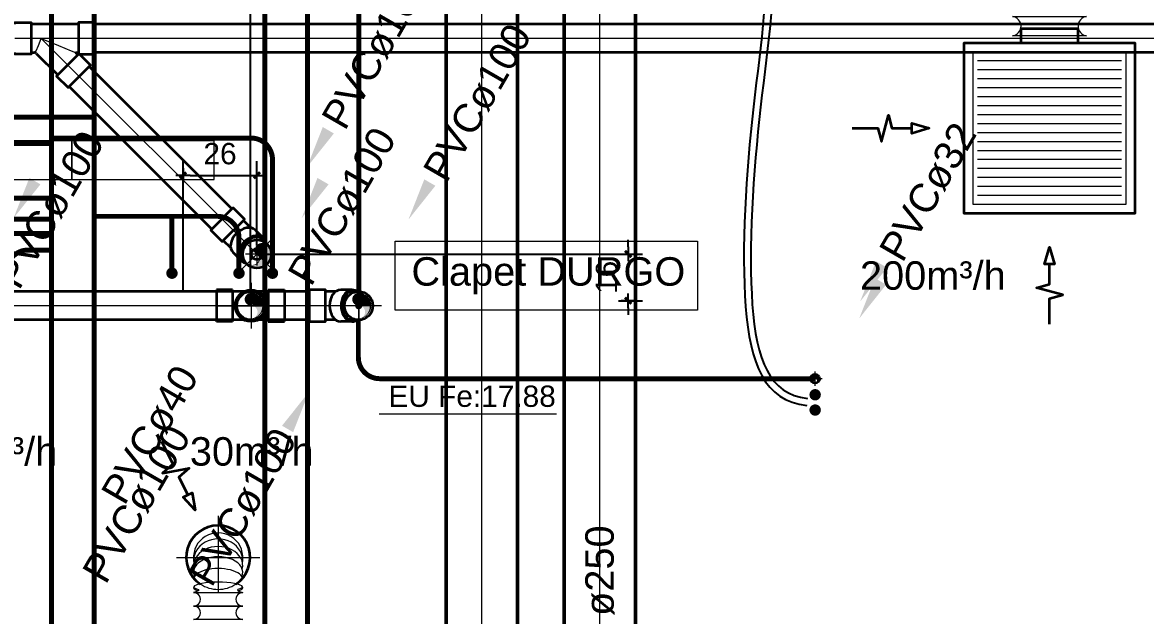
# Model space of a CAD drawing. Header units: metres. Extents: x -101133.8 to -101066.7, y -24899.3 to -24824.7.
# Drawn here: x -101107.398 to -101103.45, y -24843.808 to -24841.723 of the extents above; entities that cross this region are included whole.
import ezdxf

# ---------------------------------------------------------------- set-up
doc = ezdxf.new("R2010")
doc.units = ezdxf.units.M
doc.header["$LTSCALE"] = 0.2
doc.header["$PDSIZE"] = -5
doc.linetypes.add('AXES', pattern=[50.8, 31.75, -6.35, 6.35, -6.35])
doc.linetypes.add('CACHE', pattern=[9.525, 6.35, -3.175])
for name, color, linetype in [('CMT-CONDENSATS', 6, 'AXES'), ('CMT-COTATION DIVERS', 1, 'Continuous'), ('CMT-CVC-CONDENSATS', 6, 'Continuous'), ('CMT-CVC-CTA1-REPRISE', 11, 'Continuous'), ('CMT-CVC-CTA1-SOUFFLAGE', 4, 'Continuous'), ('CMT-PLB-EC-U', 1, 'Continuous'), ('CMT-PLB-EF-U', 140, 'Continuous'), ('CMT-PLB-EU', 3, 'Continuous'), ('CMT-PLB-EV', 34, 'Continuous'), ('CMT-PLB-EV-SOUS DALLAGE', 1, 'Continuous'), ('CMT-PLB-VP', 5, 'Continuous'), ('CMT-VRV1', 5, 'Continuous')]:
    doc.layers.add(name, color=color, linetype=linetype)
doc.styles.add('Arial', font='arial.ttf')
doc.styles.get("Standard").update_dxf_attribs({"font": 'arial.ttf'})
doc.dimstyles.get("Standard").update_dxf_attribs({"dimtxt": 0.18, "dimasz": 0.18, "dimexe": 0.18, "dimexo": 0.0625, "dimgap": 0.09, "dimtad": 0, "dimtih": 1, "dimtoh": 1, "dimdec": 4, "dimzin": 0, "dimdsep": 46, "dimtxsty": 'Standard', "dimcen": 0.09, "dimadec": 0, "dimazin": 0, "dimtfac": 1, "dimtdec": 4, "dimtofl": 0, "dimtmove": 0, "dimatfit": 3, "dimfxl": 1, "dimtolj": 1, "dimtzin": 0, "dimarcsym": 0})

# ---------------------------------------------------------------- blocks, each defined once
blk = doc.blocks.new('COT-45')
at = {"color": 0}
for p, q in [((-1, 0), (1, 0)), ((0, -1), (0, 1))]:
    blk.add_line(p, q, dxfattribs=at)
at = {"color": 0, "const_width": 0.4}
blk.add_lwpolyline([(-0.44, -0.44), (0.44, 0.44)], dxfattribs=at)
blk = doc.blocks.new('*D97')
at = {"layer": 'CMT-COTATION DIVERS', "color": 0, "lineweight": -2}
for p, q in [((-101107.6094, -24842.689), (-101107.6094, -24840.9595)), ((-101106.5967, -24842.689), (-101106.5967, -24840.9595)), ((-101107.5844, -24841.0095), (-101106.6217, -24841.0095))]:
    blk.add_line(p, q, dxfattribs=at)
at = {"layer": 'Defpoints', "color": 0, "lineweight": 15}
for p in [(-101106.5967, -24841.0095), (-101107.6094, -24842.719), (-101106.5967, -24842.719)]:
    blk.add_point(p, dxfattribs=at)
at = {"layer": 'CMT-COTATION DIVERS', "color": 0, "lineweight": -2, "xscale": 0.025, "yscale": 0.025, "zscale": 0.025, "rotation": 180}
blk.add_blockref('COT-45', (-101107.6094, -24841.0095), dxfattribs=at)
at = {"layer": 'CMT-COTATION DIVERS', "color": 0, "lineweight": -2, "xscale": 0.025, "yscale": 0.025, "zscale": 0.025}
blk.add_blockref('COT-45', (-101106.5967, -24841.0095), dxfattribs=at)
at = {"layer": 'CMT-COTATION DIVERS', "color": 0, "lineweight": 15, "insert": (-101107.1031, -24840.9338), "char_height": 0.075, "attachment_point": 5}
blk.add_mtext('\\A1;101', dxfattribs=at)
blk = doc.blocks.new('*D98')
at = {"layer": 'CMT-COTATION DIVERS', "color": 0, "lineweight": -2}
for p, q in [((-101106.5967, -24842.689), (-101106.5967, -24840.9595)), ((-101106.216, -24842.689), (-101106.216, -24840.9595)), ((-101106.5717, -24841.0095), (-101106.241, -24841.0095))]:
    blk.add_line(p, q, dxfattribs=at)
at = {"layer": 'Defpoints', "color": 0, "lineweight": 15}
for p in [(-101106.216, -24841.0095), (-101106.5967, -24842.719), (-101106.216, -24842.719)]:
    blk.add_point(p, dxfattribs=at)
at = {"layer": 'CMT-COTATION DIVERS', "color": 0, "lineweight": -2, "xscale": 0.025, "yscale": 0.025, "zscale": 0.025, "rotation": 180}
blk.add_blockref('COT-45', (-101106.5967, -24841.0095), dxfattribs=at)
at = {"layer": 'CMT-COTATION DIVERS', "color": 0, "lineweight": -2, "xscale": 0.025, "yscale": 0.025, "zscale": 0.025}
blk.add_blockref('COT-45', (-101106.216, -24841.0095), dxfattribs=at)
at = {"layer": 'CMT-COTATION DIVERS', "color": 0, "lineweight": 15, "insert": (-101106.4063, -24840.9337), "char_height": 0.075, "attachment_point": 5}
blk.add_mtext('\\A1;38', dxfattribs=at)
blk = doc.blocks.new('*D99')
at = {"layer": 'CMT-COTATION DIVERS', "color": 0, "lineweight": -2}
for p, q in [((-101106.216, -24842.689), (-101106.216, -24840.9595)), ((-101102.4716, -24841.7502), (-101102.4716, -24840.9595)), ((-101106.191, -24841.0095), (-101102.4966, -24841.0095))]:
    blk.add_line(p, q, dxfattribs=at)
at = {"layer": 'Defpoints', "color": 0, "lineweight": 15}
for p in [(-101102.4716, -24841.0095), (-101102.4716, -24841.7802), (-101106.216, -24842.719)]:
    blk.add_point(p, dxfattribs=at)
at = {"layer": 'CMT-COTATION DIVERS', "color": 0, "lineweight": -2, "xscale": 0.025, "yscale": 0.025, "zscale": 0.025, "rotation": 180}
blk.add_blockref('COT-45', (-101106.216, -24841.0095), dxfattribs=at)
at = {"layer": 'CMT-COTATION DIVERS', "color": 0, "lineweight": -2, "xscale": 0.025, "yscale": 0.025, "zscale": 0.025}
blk.add_blockref('COT-45', (-101102.4716, -24841.0095), dxfattribs=at)
at = {"layer": 'CMT-COTATION DIVERS', "color": 0, "lineweight": 15, "insert": (-101104.3438, -24840.9337), "char_height": 0.075, "attachment_point": 5}
blk.add_mtext('\\A1;374', dxfattribs=at)
blk = doc.blocks.new('*D104')
at = {"layer": 'CMT-COTATION DIVERS', "color": 0, "lineweight": -2}
for p, q in [((-101105.2689, -24842.5123), (-101105.2689, -24842.4873)), ((-101106.5437, -24842.5373), (-101105.2189, -24842.5373)), ((-101105.3033, -24842.7014), (-101105.2189, -24842.7014)), ((-101105.2689, -24842.7264), (-101105.2689, -24842.7514))]:
    blk.add_line(p, q, dxfattribs=at)
at = {"layer": 'Defpoints', "color": 0, "lineweight": 15}
for p in [(-101106.5737, -24842.5373), (-101105.3333, -24842.7014), (-101105.2689, -24842.7014)]:
    blk.add_point(p, dxfattribs=at)
at = {"layer": 'CMT-COTATION DIVERS', "color": 0, "lineweight": -2, "xscale": 0.025, "yscale": 0.025, "zscale": 0.025}
for p, rotation in [((-101105.2689, -24842.5373), 270), ((-101105.2689, -24842.7014), 90)]:
    blk.add_blockref('COT-45', p, dxfattribs=dict(at, rotation=rotation))
at = {"layer": 'CMT-COTATION DIVERS', "color": 0, "lineweight": 15, "insert": (-101105.3446, -24842.6193), "char_height": 0.075, "attachment_point": 5, "rotation": 90}
blk.add_mtext('\\A1;16', dxfattribs=at)
blk = doc.blocks.new('*D105')
at = {"layer": 'CMT-COTATION DIVERS', "color": 0, "lineweight": -2}
for p, q in [((-101106.8333, -24842.6714), (-101106.8333, -24842.2106)), ((-101106.5737, -24842.5073), (-101106.5737, -24842.2106)), ((-101106.8083, -24842.2606), (-101106.5987, -24842.2606))]:
    blk.add_line(p, q, dxfattribs=at)
at = {"layer": 'Defpoints', "color": 0, "lineweight": 15}
for p in [(-101106.5737, -24842.2606), (-101106.5737, -24842.5373), (-101106.8333, -24842.7014)]:
    blk.add_point(p, dxfattribs=at)
at = {"layer": 'CMT-COTATION DIVERS', "color": 0, "lineweight": -2, "xscale": 0.025, "yscale": 0.025, "zscale": 0.025, "rotation": 180}
blk.add_blockref('COT-45', (-101106.8333, -24842.2606), dxfattribs=at)
at = {"layer": 'CMT-COTATION DIVERS', "color": 0, "lineweight": -2, "xscale": 0.025, "yscale": 0.025, "zscale": 0.025}
blk.add_blockref('COT-45', (-101106.5737, -24842.2606), dxfattribs=at)
at = {"layer": 'CMT-COTATION DIVERS', "color": 0, "lineweight": 15, "insert": (-101106.7035, -24842.1848), "char_height": 0.075, "attachment_point": 5}
blk.add_mtext('\\A1;26', dxfattribs=at)

msp = doc.modelspace()

# ---------------------------------------------------------------- linework, layer by layer
at = {"layer": 'CMT-CONDENSATS', "const_width": 0.0175}
msp.add_lwpolyline([(-101106.216, -24842.669), (-101106.216, -24838.6607)], dxfattribs=at)
at = {"layer": 'CMT-CONDENSATS', "lineweight": 20, "const_width": 0.0175}
for points in [[(-101106.2173, -24842.9004), (-101106.2173, -24842.7692)], [(-101104.6125, -24842.9754), (-101106.1423, -24842.9754)]]:
    msp.add_lwpolyline(points, dxfattribs=at)
msp.add_lwpolyline([(-101106.1423, -24842.9754, -0.414214), (-101106.2173, -24842.9004)], format="xyb", dxfattribs=at)
at = {"layer": 'CMT-CVC-CONDENSATS', "color": 8, "linetype": 'AXES', "lineweight": 20}
for p, q in [((-101104.6125, -24842.9498), (-101104.6125, -24843.001)), ((-101104.5869, -24842.9754), (-101104.6381, -24842.9754))]:
    msp.add_line(p, q, dxfattribs=at)
at = {"layer": 'CMT-CVC-CONDENSATS', "linetype": 'Continuous', "lineweight": 20}
msp.add_lwpolyline([(-101104.6034, -24842.9636, 0, 0, 0), (-101104.4534, -24842.7038, 0, 0.045, 0), (-101104.3784, -24842.5739, 0.045, 0.045, 0)], format="xyseb", dxfattribs=at)
at = {"layer": 'CMT-CVC-CONDENSATS', "color": 8, "linetype": 'Continuous', "lineweight": 20}
msp.add_lwpolyline([(-101104.6125, -24842.962, 0.00192, 0.00192, -0.414214), (-101104.5991, -24842.9754, 0.00192, 0, -0.394163), (-101104.6125, -24842.9898, 0, 0.00192, 1.001955), (-101104.6125, -24842.9745, 0, 0, 0), (-101104.6125, -24842.9718, 0.0072, 0.0072, -1), (-101104.6125, -24842.9646, 0, 0, 0), (-101104.6161, -24842.9682, 0, 0, 0), (-101104.6125, -24842.9682, 0.0106, 0.0106, -0.414214), (-101104.6053, -24842.9754, 0, 0, 0), (-101104.6058, -24842.9718, 0.0096, 0, -0.468375), (-101104.6077, -24842.9885, 0, 0, 0)], format="xyseb", dxfattribs=at)
at = {"layer": 'CMT-CVC-CONDENSATS', "lineweight": 35}
msp.add_circle((-101104.6125, -24842.9754), 0.016, dxfattribs=at)
at = {"layer": 'CMT-CVC-CTA1-REPRISE', "lineweight": 50}
for p, q in [((-101105.4933, -24843.8694), (-101105.4933, -24840.747)), ((-101105.2433, -24843.8694), (-101105.2433, -24840.847))]:
    msp.add_line(p, q, dxfattribs=at)
at = {"layer": 'CMT-CVC-CTA1-REPRISE', "color": 8, "linetype": 'AXES', "lineweight": 20}
for p, q in [((-101105.3683, -24843.8694), (-101105.3683, -24840.747)), ((-101106.71, -24843.4574), (-101106.71, -24843.7274)), ((-101106.8562, -24843.6036), (-101106.5637, -24843.6036))]:
    msp.add_line(p, q, dxfattribs=at)
at = {"layer": 'CMT-CVC-CTA1-REPRISE', "color": 9, "linetype": 'CACHE', "lineweight": 20}
for p, q in [((-101103.5345, -24841.8582), (-101104.0413, -24841.8582)), ((-101103.5345, -24841.8898), (-101104.0413, -24841.8898)), ((-101103.5345, -24841.9213), (-101104.0413, -24841.9213)), ((-101103.5345, -24841.9529), (-101104.0413, -24841.9529)), ((-101103.5345, -24841.9845), (-101104.0413, -24841.9845)), ((-101103.5345, -24842.0161), (-101104.0413, -24842.0161)), ((-101103.5345, -24842.0476), (-101104.0413, -24842.0476)), ((-101103.5345, -24842.0792), (-101104.0413, -24842.0792)), ((-101103.5345, -24842.1108), (-101104.0413, -24842.1108)), ((-101103.5345, -24842.1424), (-101104.0413, -24842.1424)), ((-101103.5345, -24842.1739), (-101104.0413, -24842.1739)), ((-101103.5345, -24842.2055), (-101104.0413, -24842.2055)), ((-101103.5345, -24842.2371), (-101104.0413, -24842.2371)), ((-101103.5345, -24842.2686), (-101104.0413, -24842.2686)), ((-101103.5345, -24842.3002), (-101104.0413, -24842.3002)), ((-101103.5345, -24842.3318), (-101104.0413, -24842.3318))]:
    msp.add_line(p, q, dxfattribs=at)
at = {"layer": 'CMT-CVC-CTA1-REPRISE', "color": 8, "linetype": 'Continuous', "lineweight": 20}
for points in [[(-101103.6575, -24841.77), (-101103.9183, -24841.77, 0.901094), (-101103.9183, -24841.7026), (-101103.6575, -24841.7026, 0.901094), (-101103.6575, -24841.77), (-101103.6575, -24841.77)], [(-101106.7965, -24843.7274), (-101106.6234, -24843.7274, 1.022259), (-101106.6234, -24843.7744), (-101106.7965, -24843.7744, 1.022259), (-101106.7965, -24843.7274), (-101106.7965, -24843.7274)], [(-101106.7965, -24843.7744), (-101106.6234, -24843.7744, 1.022259), (-101106.6234, -24843.8215), (-101106.7965, -24843.8215, 1.022259), (-101106.7965, -24843.7744), (-101106.7965, -24843.7744)]]:
    msp.add_lwpolyline(points, format="xyb", dxfattribs=at)
at = {"layer": 'CMT-CVC-CTA1-REPRISE', "lineweight": 35}
for points in [[(-101103.8879, -24841.795), (-101103.6879, -24841.795), (-101103.4879, -24841.795), (-101103.4879, -24842.395), (-101104.0879, -24842.395), (-101104.0879, -24841.795), (-101103.8879, -24841.795), (-101103.8879, -24841.745), (-101103.6879, -24841.745), (-101103.6879, -24841.795)], [(-101103.8879, -24841.745), (-101103.6879, -24841.745), (-101103.6879, -24841.795)]]:
    msp.add_lwpolyline(points, dxfattribs=at)
at = {"layer": 'CMT-CVC-CTA1-REPRISE', "color": 9, "linetype": 'CACHE', "lineweight": 20}
msp.add_lwpolyline([(-101104.0563, -24841.8266), (-101103.5195, -24841.8266), (-101103.5195, -24842.3634), (-101104.0563, -24842.3634), (-101104.0563, -24841.8266)], dxfattribs=at)
at = {"layer": 'CMT-CVC-CTA1-REPRISE', "linetype": 'Continuous', "lineweight": 35}
for points in [[(-101104.4815, -24842.095), (-101104.3915, -24842.095), (-101104.3791, -24842.1414), (-101104.3542, -24842.0486), (-101104.3418, -24842.095), (-101104.2715, -24842.095), (-101104.2715, -24842.077), (-101104.2115, -24842.095), (-101104.2715, -24842.113), (-101104.2715, -24842.095)], [(-101103.7879, -24842.7833), (-101103.7879, -24842.6933), (-101103.7415, -24842.6808), (-101103.8342, -24842.656), (-101103.7879, -24842.6436), (-101103.7879, -24842.5733), (-101103.8059, -24842.5733), (-101103.7879, -24842.5133), (-101103.7699, -24842.5733), (-101103.7879, -24842.5733)], [(-101106.9092, -24843.1954), (-101106.8698, -24843.2763), (-101106.906, -24843.3078), (-101106.8117, -24843.2895), (-101106.848, -24843.321), (-101106.8171, -24843.3841), (-101106.8009, -24843.3762), (-101106.7908, -24843.4381), (-101106.8333, -24843.392), (-101106.8171, -24843.3841)]]:
    msp.add_lwpolyline(points, dxfattribs=at)
at = {"layer": 'CMT-CVC-CTA1-REPRISE', "color": 8, "linetype": 'Continuous', "lineweight": 20}
msp.add_lwpolyline([(-101106.7965, -24843.7274), (-101106.6234, -24843.7274)], dxfattribs=at)
at = {"layer": 'CMT-CVC-CTA1-REPRISE', "lineweight": 35}
msp.add_arc((-101106.71, -24843.6036), 0.1125, 303.749, 236.251, dxfattribs=at)
at = {"layer": 'CMT-CVC-CTA1-REPRISE', "color": 8, "linetype": 'Continuous', "lineweight": 20}
msp.add_arc((-101106.71, -24843.6036), 0.0865, 355.6813, 184.3187, dxfattribs=at)
at = {"layer": 'CMT-CVC-CTA1-REPRISE', "color": 9, "linetype": 'CACHE', "lineweight": 20}
msp.add_arc((-101106.71, -24843.6036), 0.1125, 236.251, 303.749, dxfattribs=at)
at = {"layer": 'CMT-CVC-CTA1-REPRISE', "color": 8, "linetype": 'Continuous', "lineweight": 20}
for centre, ratio, start_param, end_param in [((-101106.71, -24843.616), 0.898794, 6.169183, 9.538781), ((-101106.71, -24843.6325), 0.777146, 6.089954, 9.618009), ((-101106.71, -24843.6559), 0.62932, 6.012033, 9.69593), ((-101106.71, -24843.6806), 0.438371, 0, 3.141593), ((-101106.71, -24843.7095), 0.224951, 5.665426, 10.042538)]:
    msp.add_ellipse(centre, major_axis=(0.0865, 0), ratio=ratio, start_param=start_param, end_param=end_param, dxfattribs=at)
for points in [[(-101106.7965, -24843.6806), (-101106.7813, -24843.6898), (-101106.7757, -24843.6931), (-101106.7797, -24843.698)], [(-101106.7965, -24843.7095), (-101106.7725, -24843.7184), (-101106.7725, -24843.7184), (-101106.7965, -24843.7274)], [(-101106.6234, -24843.7095), (-101106.6475, -24843.7184), (-101106.6475, -24843.7184), (-101106.6234, -24843.7274)], [(-101106.6234, -24843.6806), (-101106.6386, -24843.6898), (-101106.6442, -24843.6931), (-101106.6402, -24843.698)]]:
    msp.add_open_spline(points, degree=3, dxfattribs=at)
at = {"layer": 'CMT-CVC-CTA1-SOUFFLAGE', "lineweight": 50}
for p, q in [((-101105.9083, -24844.3435), (-101105.9083, -24838.615)), ((-101105.6583, -24844.3435), (-101105.6583, -24838.715))]:
    msp.add_line(p, q, dxfattribs=at)
at = {"layer": 'CMT-CVC-CTA1-SOUFFLAGE', "color": 8, "linetype": 'AXES', "lineweight": 20}
msp.add_line((-101105.7833, -24844.3435), (-101105.7833, -24838.615), dxfattribs=at)
at = {"layer": 'CMT-PLB-EC-U', "const_width": 0.0175}
for points in [[(-101107.2954, -24847.1225), (-101107.2954, -24835.3837)], [(-101106.5941, -24842.1295), (-101107.2954, -24842.1295)], [(-101111.2525, -24842.1482), (-101107.2954, -24842.1482)], [(-101106.5191, -24842.6046), (-101106.5191, -24842.2045)], [(-101110.1952, -24842.3413), (-101107.2954, -24842.3413)], [(-101109.297, -24842.4146), (-101107.2954, -24842.4146)], [(-101108.3208, -24842.4651), (-101107.2954, -24842.4651)], [(-101107.3777, -24842.5231), (-101107.2954, -24842.5231)]]:
    msp.add_lwpolyline(points, dxfattribs=at)
for points in [[(-101106.5191, -24842.2045, 0.414214), (-101106.5941, -24842.1295)], [(-101107.4527, -24842.5981, -0.414214), (-101107.3777, -24842.5231)]]:
    msp.add_lwpolyline(points, format="xyb", dxfattribs=at)
at = {"layer": 'CMT-PLB-EC-U', "const_width": 0.02}
msp.add_lwpolyline([(-101106.5191, -24842.6146, 1), (-101106.5191, -24842.5946, 1)], format="xyb", close=True, dxfattribs=at)
at = {"layer": 'CMT-PLB-EF-U', "const_width": 0.0175}
for points in [[(-101107.1454, -24846.9725), (-101107.1454, -24835.5337)], [(-101111.3702, -24842.0563), (-101107.1454, -24842.0563)], [(-101106.7118, -24842.4047), (-101107.1454, -24842.4047)], [(-101106.8723, -24842.6046), (-101106.8723, -24842.4047)], [(-101106.6368, -24842.6046), (-101106.6368, -24842.4797)]]:
    msp.add_lwpolyline(points, dxfattribs=at)
msp.add_lwpolyline([(-101106.6368, -24842.4797, 0.414214), (-101106.7118, -24842.4047)], format="xyb", dxfattribs=at)
at = {"layer": 'CMT-PLB-EF-U', "const_width": 0.02}
for points in [[(-101106.8723, -24842.6146, -1), (-101106.8723, -24842.5946, -1)], [(-101106.6368, -24842.6146, -1), (-101106.6368, -24842.5946, -1)]]:
    msp.add_lwpolyline(points, format="xyb", close=True, dxfattribs=at)
at = {"layer": 'CMT-PLB-EU', "color": 8, "linetype": 'AXES', "lineweight": 20}
for p, q in [((-101106.5737, -24842.4973), (-101106.5737, -24842.5773)), ((-101106.5737, -24842.5053), (-101106.5737, -24842.5693)), ((-101106.5337, -24842.5373), (-101106.6137, -24842.5373)), ((-101106.5417, -24842.5373), (-101106.6057, -24842.5373))]:
    msp.add_line(p, q, dxfattribs=at)
at = {"layer": 'CMT-PLB-EU', "linetype": 'Continuous', "lineweight": 20}
for points in [[(-101107.7241, -24842.2748), (-101107.2241, -24842.2748), (-101107.2241, -24842.1398), (-101107.7241, -24842.1398)], [(-101107.2241, -24842.2748), (-101106.7241, -24842.2748), (-101106.7241, -24842.1398), (-101107.2241, -24842.1398)]]:
    msp.add_lwpolyline(points, close=True, dxfattribs=at)
at = {"layer": 'CMT-PLB-EU', "color": 8, "linetype": 'Continuous', "lineweight": 20}
msp.add_lwpolyline([(-101106.5737, -24842.5205, 0.0024, 0.0024, -0.414214), (-101106.5569, -24842.5373, 0.0024, 0, -0.394163), (-101106.5737, -24842.5553, 0, 0.0024, 1.001955), (-101106.5737, -24842.5361, 0, 0, 0), (-101106.5737, -24842.5328, 0.009, 0.009, -1), (-101106.5737, -24842.5238, 0, 0, 0), (-101106.5782, -24842.5283, 0, 0, 0), (-101106.5737, -24842.5283, 0.0132, 0.0132, -0.414214), (-101106.5647, -24842.5373, 0, 0, 0), (-101106.5653, -24842.5328, 0.012, 0, -0.468375), (-101106.5677, -24842.5536, 0, 0, 0)], format="xyseb", dxfattribs=at)
at = {"layer": 'CMT-PLB-EU', "linetype": 'Continuous', "lineweight": 20}
msp.add_lwpolyline([(-101106.5862, -24842.5542, 0, 0, 0), (-101106.7362, -24842.814, 0.045, 0, 0), (-101106.8112, -24842.9439, 0, 0, 0)], format="xyseb", dxfattribs=at)
at = {"layer": 'CMT-PLB-EU', "lineweight": 35}
msp.add_circle((-101106.5737, -24842.5373), 0.02, dxfattribs=at)
at = {"layer": 'CMT-PLB-EV', "color": 8, "linetype": 'AXES', "lineweight": 20}
for p, q in [((-101106.5942, -24842.639), (-101106.5942, -24842.799)), ((-101106.5142, -24842.719), (-101106.6742, -24842.719))]:
    msp.add_line(p, q, dxfattribs=at)
at = {"layer": 'CMT-PLB-EV', "color": 8, "linetype": 'Continuous', "lineweight": 20}
msp.add_lwpolyline([(-101106.5942, -24842.677, 0.006, 0.006, -0.414214), (-101106.5522, -24842.719, 0.006, 0, -0.394163), (-101106.5942, -24842.764, 0, 0.006, 1.001955), (-101106.5942, -24842.716, 0, 0, 0), (-101106.5942, -24842.7077, 0.0225, 0.0225, -1), (-101106.5942, -24842.6852, 0, 0, 0), (-101106.6055, -24842.6965, 0, 0, 0), (-101106.5942, -24842.6965, 0.033, 0.033, -0.414214), (-101106.5717, -24842.719, 0, 0, 0), (-101106.5732, -24842.7077, 0.03, 0, -0.468375), (-101106.5792, -24842.7597, 0, 0, 0)], format="xyseb", dxfattribs=at)
at = {"layer": 'CMT-PLB-EV', "linetype": 'Continuous', "lineweight": 20}
msp.add_lwpolyline([(-101106.6192, -24842.7623, 0, 0, 0), (-101106.7692, -24843.0221, 0.045, 0, 0), (-101106.8442, -24843.152, 0, 0, 0)], format="xyseb", dxfattribs=at)
at = {"layer": 'CMT-PLB-EV', "lineweight": 35}
msp.add_circle((-101106.5942, -24842.719), 0.05, dxfattribs=at)
at = {"layer": 'CMT-PLB-EV-SOUS DALLAGE', "lineweight": 35}
for p, q in [((-101107.3673, -24841.7294), (-101107.3673, -24841.8294)), ((-101107.2009, -24841.7294), (-101107.3673, -24841.7294)), ((-101107.2009, -24841.7294), (-101107.2009, -24841.8294)), ((-101102.6444, -24841.7294), (-101107.1439, -24841.7294)), ((-101107.1439, -24841.8294), (-101107.1439, -24841.7294)), ((-101107.3673, -24841.8294), (-101107.3564, -24841.8294)), ((-101107.3494, -24841.8323), (-101107.2738, -24841.9079)), ((-101107.2031, -24841.8372), (-101107.2738, -24841.9079)), ((-101107.2109, -24841.8294), (-101107.2009, -24841.8294)), ((-101107.2109, -24841.8294), (-101107.2031, -24841.8372)), ((-101102.6444, -24841.8294), (-101107.1439, -24841.8294)), ((-101107.2335, -24841.9482), (-101107.1628, -24841.8775)), ((-101107.1628, -24841.8775), (-101106.6616, -24842.3787)), ((-101107.2335, -24841.9482), (-101106.7323, -24842.4494)), ((-101106.6616, -24842.3787), (-101106.7323, -24842.4494)), ((-101106.692, -24842.4897), (-101106.6213, -24842.419)), ((-101106.5951, -24842.4452), (-101106.6213, -24842.419)), ((-101106.5503, -24842.482), (-101106.5788, -24842.4535)), ((-101106.5384, -24842.5019), (-101106.5543, -24842.486)), ((-101106.6658, -24842.5159), (-101106.692, -24842.4897)), ((-101106.629, -24842.5607), (-101106.6575, -24842.5322)), ((-101106.6091, -24842.5726), (-101106.625, -24842.5567)), ((-101106.3903, -24842.669), (-101111.4502, -24842.669)), ((-101106.6592, -24842.6633), (-101106.7162, -24842.6633)), ((-101106.7162, -24842.6633), (-101106.7162, -24842.669)), ((-101106.7162, -24842.669), (-101106.7162, -24842.769)), ((-101106.6592, -24842.6633), (-101106.6592, -24842.7747)), ((-101106.6188, -24842.669), (-101106.6592, -24842.669)), ((-101106.5342, -24842.669), (-101106.5697, -24842.669)), ((-101106.5342, -24842.6633), (-101106.4772, -24842.6633)), ((-101106.5342, -24842.6633), (-101106.5342, -24842.7747)), ((-101106.4772, -24842.6633), (-101106.4772, -24842.669)), ((-101106.4772, -24842.669), (-101106.4772, -24842.769)), ((-101106.3903, -24842.669), (-101106.3903, -24842.769)), ((-101106.2962, -24842.669), (-101106.3333, -24842.669)), ((-101106.3333, -24842.769), (-101106.3333, -24842.669)), ((-101106.2385, -24842.6633), (-101106.2788, -24842.6633)), ((-101106.216, -24842.669), (-101106.2385, -24842.669)), ((-101106.3903, -24842.769), (-101111.4502, -24842.769)), ((-101106.7162, -24842.7747), (-101106.7162, -24842.769)), ((-101106.6592, -24842.7747), (-101106.7162, -24842.7747)), ((-101106.6188, -24842.769), (-101106.6592, -24842.769)), ((-101106.5342, -24842.769), (-101106.5697, -24842.769)), ((-101106.5342, -24842.7747), (-101106.4772, -24842.7747)), ((-101106.4772, -24842.7747), (-101106.4772, -24842.769)), ((-101106.2962, -24842.769), (-101106.3333, -24842.769)), ((-101106.2385, -24842.7747), (-101106.2788, -24842.7747)), ((-101106.216, -24842.769), (-101106.2385, -24842.769))]:
    msp.add_line(p, q, dxfattribs=at)
at = {"layer": 'CMT-PLB-EV-SOUS DALLAGE', "color": 8, "linetype": 'AXES', "lineweight": 20}
for p, q in [((-101107.1439, -24841.7794), (-101107.4243, -24841.7794)), ((-101107.3316, -24841.7794), (-101107.1982, -24841.9128)), ((-101102.6444, -24841.7794), (-101107.1439, -24841.7794)), ((-101107.1982, -24841.9128), (-101106.697, -24842.414)), ((-101106.5171, -24842.5939), (-101106.697, -24842.414)), ((-101106.6303, -24842.5939), (-101106.5171, -24842.4807)), ((-101106.216, -24842.799), (-101106.216, -24842.639)), ((-101106.3903, -24842.719), (-101111.4502, -24842.719)), ((-101106.7162, -24842.719), (-101106.4772, -24842.719)), ((-101106.136, -24842.719), (-101106.3903, -24842.719))]:
    msp.add_line(p, q, dxfattribs=at)
at = {"layer": 'CMT-PLB-EV-SOUS DALLAGE', "linetype": 'Continuous', "lineweight": 20}
msp.add_line((-101106.1437, -24843.0984), (-101105.5206, -24843.0984), dxfattribs=at)
at = {"layer": 'CMT-PLB-EV-SOUS DALLAGE', "lineweight": 35}
for points in [[(-101107.4243, -24841.7294), (-101107.4243, -24841.7237), (-101107.3673, -24841.7237), (-101107.3673, -24841.7294)], [(-101107.1439, -24841.7294), (-101107.1439, -24841.7237), (-101107.2009, -24841.7237), (-101107.2009, -24841.7294)], [(-101107.3673, -24841.8294), (-101107.3673, -24841.8351), (-101107.4243, -24841.8351), (-101107.4243, -24841.8294)], [(-101107.1628, -24841.8775), (-101107.1588, -24841.8735), (-101107.1991, -24841.8331), (-101107.2031, -24841.8372)], [(-101107.2009, -24841.8294), (-101107.2009, -24841.8351), (-101107.1439, -24841.8351), (-101107.1439, -24841.8294)], [(-101107.2738, -24841.9079), (-101107.2778, -24841.9119), (-101107.2375, -24841.9522), (-101107.2335, -24841.9482)], [(-101106.6213, -24842.419), (-101106.6173, -24842.415), (-101106.6576, -24842.3746), (-101106.6616, -24842.3787)], [(-101106.7323, -24842.4494), (-101106.7363, -24842.4534), (-101106.696, -24842.4937), (-101106.692, -24842.4897)], [(-101106.3333, -24842.669), (-101106.3333, -24842.6633), (-101106.3903, -24842.6633), (-101106.3903, -24842.669)], [(-101106.3903, -24842.769), (-101106.3903, -24842.7747), (-101106.3333, -24842.7747), (-101106.3333, -24842.769)]]:
    msp.add_lwpolyline(points, dxfattribs=at)
at = {"layer": 'CMT-PLB-EV-SOUS DALLAGE', "color": 8, "linetype": 'Continuous', "lineweight": 20}
msp.add_lwpolyline([(-101107.3623, -24841.8294), (-101107.3495, -24841.8227), (-101107.342, -24841.8044), (-101107.3316, -24841.7794), (-101107.2712, -24841.8044), (-101107.2271, -24841.8227), (-101107.2109, -24841.8294)], dxfattribs=at)
at = {"layer": 'CMT-PLB-EV-SOUS DALLAGE', "linetype": 'Continuous', "lineweight": 20}
for points in [[(-101106.5478, -24842.4918, 0, 0, 0), (-101106.3978, -24842.232, 0, 0.045, 0), (-101106.3228, -24842.1021, 0.045, 0.045, 0)], [(-101107.5791, -24842.6707, 0, 0, 0), (-101107.4291, -24842.4109, 0, 0.045, 0), (-101107.3541, -24842.281, 0.045, 0.045, 0)], [(-101106.5664, -24842.6707, 0, 0, 0), (-101106.4164, -24842.4109, 0, 0.045, 0), (-101106.3414, -24842.281, 0.045, 0.045, 0)], [(-101106.191, -24842.6757, 0, 0, 0), (-101106.041, -24842.4159, 0, 0.045, 0), (-101105.966, -24842.286, 0.045, 0.045, 0)], [(-101106.2097, -24842.719, 0.0125, 0.0125, 1), (-101106.2222, -24842.719, 0.0125, 0.0125, 1), (-101106.2097, -24842.719, 0, 0, 0), (-101106.216, -24842.719, 0, 0, 0), (-101106.1437, -24843.0984, 0, 0, 0)]]:
    msp.add_lwpolyline(points, format="xyseb", dxfattribs=at)
at = {"layer": 'CMT-PLB-EV-SOUS DALLAGE', "color": 8, "linetype": 'Continuous', "lineweight": 20}
for points in [[(-101106.544, -24842.5076, 0.006, 0.006, -0.414214), (-101106.544, -24842.567, 0.006, 0, -0.394163), (-101106.6055, -24842.5691, 0, 0.006, 1.001955), (-101106.5716, -24842.5352, 0, 0, 0), (-101106.5658, -24842.5293, 0.0225, 0.0225, -1), (-101106.5498, -24842.5134, 0, 0, 0), (-101106.5658, -24842.5134, 0, 0, 0), (-101106.5578, -24842.5214, 0.033, 0.033, -0.414214), (-101106.5578, -24842.5532, 0, 0, 0), (-101106.5509, -24842.5442, 0.03, 0, -0.468375), (-101106.5919, -24842.5767, 0, 0, 0)], [(-101106.5942, -24842.677, 0.006, 0.006, -0.414214), (-101106.5522, -24842.719, 0.006, 0, -0.394163), (-101106.5942, -24842.764, 0, 0.006, 1.001955), (-101106.5942, -24842.716, 0, 0, 0), (-101106.5942, -24842.7077, 0.0225, 0.0225, -1), (-101106.5942, -24842.6852, 0, 0, 0), (-101106.6055, -24842.6965, 0, 0, 0), (-101106.5942, -24842.6965, 0.033, 0.033, -0.414214), (-101106.5717, -24842.719, 0, 0, 0), (-101106.5732, -24842.7077, 0.03, 0, -0.468375), (-101106.5792, -24842.7597, 0, 0, 0)], [(-101106.216, -24842.677, 0.006, 0.006, -0.414214), (-101106.174, -24842.719, 0.006, 0, -0.394163), (-101106.216, -24842.764, 0, 0.006, 1.001955), (-101106.216, -24842.716, 0, 0, 0), (-101106.216, -24842.7077, 0.0225, 0.0225, -1), (-101106.216, -24842.6852, 0, 0, 0), (-101106.2272, -24842.6965, 0, 0, 0), (-101106.216, -24842.6965, 0.033, 0.033, -0.414214), (-101106.1935, -24842.719, 0, 0, 0), (-101106.195, -24842.7077, 0.03, 0, -0.468375), (-101106.201, -24842.7597, 0, 0, 0)]]:
    msp.add_lwpolyline(points, format="xyseb", dxfattribs=at)
at = {"layer": 'CMT-PLB-EV-SOUS DALLAGE', "lineweight": 35}
for centre, radius in [((-101106.5737, -24842.5373), 0.05), ((-101106.5942, -24842.719), 0.0557), ((-101106.216, -24842.719), 0.05)]:
    msp.add_circle(centre, radius, dxfattribs=at)
msp.add_arc((-101107.3564, -24841.8394), 0.01, 45, 90, dxfattribs=at)
for centre, major_axis, start_param, end_param in [((-101106.6182, -24842.4928), (-0.0394, -0.0394), 3.141593, 6.283185), ((-101106.5897, -24842.5213), (-0.0394, -0.0394), 2.685241, 6.739537), ((-101106.5897, -24842.5213), (-0.0354, -0.0354), 3.141593, 6.283185), ((-101106.2788, -24842.719), (0, -0.0557), 3.141593, 6.283185), ((-101106.2385, -24842.719), (0, -0.0557), 2.685241, 6.739537), ((-101106.2385, -24842.719), (0, -0.05), 3.141593, 6.283185)]:
    msp.add_ellipse(centre, major_axis=major_axis, ratio=0.707107, start_param=start_param, end_param=end_param, dxfattribs=at)
at = {"layer": 'CMT-PLB-VP', "color": 8, "linetype": 'AXES', "lineweight": 20}
for p, q in [((-101106.216, -24842.639), (-101106.216, -24842.799)), ((-101106.136, -24842.719), (-101106.296, -24842.719))]:
    msp.add_line(p, q, dxfattribs=at)
at = {"layer": 'CMT-PLB-VP', "linetype": 'Continuous', "lineweight": 20}
msp.add_lwpolyline([(-101105.556, -24842.4922), (-101105.0247, -24842.4922), (-101105.0247, -24842.7349), (-101106.0873, -24842.7349), (-101106.0873, -24842.4922), (-101105.556, -24842.4922)], dxfattribs=at)
at = {"layer": 'CMT-PLB-VP', "color": 8, "linetype": 'Continuous', "lineweight": 20}
msp.add_lwpolyline([(-101106.216, -24842.677, 0.006, 0.006, -0.414214), (-101106.174, -24842.719, 0.006, 0, -0.394163), (-101106.216, -24842.764, 0, 0.006, 1.001955), (-101106.216, -24842.716, 0, 0, 0), (-101106.216, -24842.7077, 0.0225, 0.0225, -1), (-101106.216, -24842.6852, 0, 0, 0), (-101106.2272, -24842.6965, 0, 0, 0), (-101106.216, -24842.6965, 0.033, 0.033, -0.414214), (-101106.1935, -24842.719, 0, 0, 0), (-101106.195, -24842.7077, 0.03, 0, -0.468375), (-101106.201, -24842.7597, 0, 0, 0)], format="xyseb", dxfattribs=at)
at = {"layer": 'CMT-PLB-VP', "linetype": 'Continuous', "lineweight": 20}
msp.add_lwpolyline([(-101106.241, -24842.7623, 0, 0, 0), (-101106.391, -24843.0221, 0, 0.045, 0), (-101106.466, -24843.152, 0.045, 0.045, 0)], format="xyseb", dxfattribs=at)
at = {"layer": 'CMT-PLB-VP', "lineweight": 35}
msp.add_circle((-101106.216, -24842.719), 0.05, dxfattribs=at)
at = {"layer": 'CMT-VRV1', "const_width": 0.0175}
for points in [[(-101106.546, -24851.9039), (-101106.546, -24835.6891)], [(-101106.396, -24852.0539), (-101106.396, -24835.8391)]]:
    msp.add_lwpolyline(points, dxfattribs=at)
at = {"layer": 'CMT-VRV1', "linetype": 'Continuous', "lineweight": 20}
for points in [[(-101104.6067, -24843.0233, 0, 0, 0), (-101104.4567, -24842.7635, 0, 0.045, 0), (-101104.3817, -24842.6336, 0.045, 0.045, 0)], [(-101104.6067, -24843.0769, 0, 0, 0), (-101104.4567, -24842.8171, 0.045, 0, 0), (-101104.3817, -24842.6872, 0, 0, 0)]]:
    msp.add_lwpolyline(points, format="xyseb", dxfattribs=at)
at = {"layer": 'CMT-VRV1', "const_width": 0.02}
for points in [[(-101104.6217, -24843.032, 1), (-101104.6017, -24843.032, 1)], [(-101104.6217, -24843.0856, 1), (-101104.6017, -24843.0856, 1)]]:
    msp.add_lwpolyline(points, format="xyb", close=True, dxfattribs=at)
at = {"layer": 'CMT-VRV1', "linetype": 'Continuous'}
for points in [[(-101106.7611, -24840.211), (-101106.7611, -24839.8372), (-101106.7196, -24839.6584), (-101106.2099, -24839.4882), (-101105.1946, -24839.4882), (-101105.0113, -24839.8073), (-101104.9502, -24840.2194), (-101104.7082, -24841.4223), (-101104.8126, -24841.9784), (-101104.8636, -24842.79), (-101104.7734, -24843.0294), (-101104.6384, -24843.0449)], [(-101106.7361, -24840.061), (-101106.7361, -24839.84), (-101106.6984, -24839.6776), (-101106.2058, -24839.5132), (-101105.209, -24839.5132), (-101105.0354, -24839.8156), (-101104.9748, -24840.2237), (-101104.7336, -24841.4224), (-101104.8375, -24841.9753), (-101104.8889, -24842.7937), (-101104.7914, -24843.0524), (-101104.6412, -24843.0697)]]:
    msp.add_open_spline(points, degree=3, dxfattribs=at)

# ---------------------------------------------------------------- texts
at = {"layer": 'CMT-CVC-CONDENSATS', "linetype": 'Continuous', "lineweight": 20, "insert": (-101104.347, -24842.5471), "char_height": 0.1, "attachment_point": 4, "rotation": 60, "style": 'Arial'}
msp.add_mtext('PVCø32', dxfattribs=at)
at = {"layer": 'CMT-CVC-CTA1-REPRISE', "linetype": 'Continuous', "lineweight": 35, "char_height": 0.1, "attachment_point": 4, "style": 'Arial'}
for s, insert in [('200m³/h', (-101104.4543, -24842.6135)), ('30m³/h', (-101107.7101, -24843.2317)), ('30m³/h', (-101106.8095, -24843.2317))]:
    msp.add_mtext(s, dxfattribs=dict(at, insert=insert))
at = {"layer": 'CMT-CVC-CTA1-REPRISE', "lineweight": 50, "insert": (-101105.3683, -24843.8094), "char_height": 0.1, "attachment_point": 4, "rotation": 90, "style": 'Arial'}
msp.add_mtext('ø250', dxfattribs=at)
at = {"layer": 'CMT-PLB-EU', "linetype": 'Continuous', "lineweight": 20, "insert": (-101107.0815, -24843.4004), "char_height": 0.1, "attachment_point": 4, "rotation": 60, "style": 'Arial'}
msp.add_mtext('PVCø40', dxfattribs=at)
at = {"layer": 'CMT-PLB-EV', "linetype": 'Continuous', "lineweight": 20, "insert": (-101107.1476, -24843.6779), "char_height": 0.1, "attachment_point": 4, "rotation": 60, "style": 'Arial'}
msp.add_mtext('PVCø100', dxfattribs=at)
at = {"layer": 'CMT-PLB-EV-SOUS DALLAGE', "linetype": 'Continuous', "lineweight": 20, "char_height": 0.1, "attachment_point": 4, "rotation": 60, "style": 'Arial'}
for insert in [(-101106.3068, -24842.0829), (-101105.9499, -24842.2668), (-101107.452, -24842.6434), (-101106.4256, -24842.6309)]:
    msp.add_mtext('PVCø100', dxfattribs=dict(at, insert=insert))
at = {"layer": 'CMT-PLB-EV-SOUS DALLAGE', "lineweight": 15, "insert": (-101106.1115, -24843.0375), "char_height": 0.075, "attachment_point": 4, "style": 'Arial'}
msp.add_mtext('EU Fe:17.88', dxfattribs=at)
at = {"layer": 'CMT-PLB-VP', "linetype": 'Continuous', "lineweight": 20, "insert": (-101106.0307, -24842.6135), "char_height": 0.1, "attachment_point": 4, "style": 'Arial'}
msp.add_mtext('Clapet DURGO', dxfattribs=at)
at = {"layer": 'CMT-PLB-VP', "linetype": 'Continuous', "lineweight": 20, "insert": (-101106.7752, -24843.6882), "char_height": 0.1, "attachment_point": 4, "rotation": 60, "style": 'Arial'}
msp.add_mtext('PVCø100', dxfattribs=at)

# ---------------------------------------------------------------- dimensions: what is measured, and where the dimension line sits
at = {"layer": 'CMT-COTATION DIVERS', "lineweight": 15}
for base, p1, p2, picture, middle in [((-101106.5967, -24841.0095), (-101107.6094, -24842.719), (-101106.5967, -24842.719), '*D97', (-101107.1031, -24840.9338)), ((-101106.216, -24841.0095), (-101106.5967, -24842.719), (-101106.216, -24842.719), '*D98', (-101106.4063, -24840.9337)), ((-101102.4716, -24841.0095), (-101106.216, -24842.719), (-101102.4716, -24841.7802), '*D99', (-101104.3438, -24840.9337)), ((-101106.5737, -24842.2606), (-101106.8333, -24842.7014), (-101106.5737, -24842.5373), '*D105', (-101106.7035, -24842.1848))]:
    dim = msp.add_linear_dim(base=base, p1=p1, p2=p2, dimstyle='Standard', override={"dimscale": 0.05, "dimtxt": 1.5, "dimasz": 0.5, "dimexe": 1, "dimexo": 0.6, "dimgap": 0.75, "dimtad": 1, "dimtih": 0, "dimtoh": 0, "dimdec": 0, "dimlfac": 100, "dimblk": 'COT-45', "dimcen": 0, "dimadec": 2, "dimazin": 2, "dimtdec": 2, "dimtix": 1, "dimtmove": 1, "dimfrac": 1}, dxfattribs=at)
    dim.commit()
    dim.dimension.update_dxf_attribs({"geometry": picture, "text_midpoint": middle})
dim = msp.add_linear_dim(base=(-101105.2689, -24842.7014), p1=(-101106.5737, -24842.5373), p2=(-101105.3333, -24842.7014), angle=90, dimstyle='Standard', override={"dimscale": 0.05, "dimtxt": 1.5, "dimasz": 0.5, "dimexe": 1, "dimexo": 0.6, "dimgap": 0.75, "dimtad": 1, "dimtih": 0, "dimtoh": 0, "dimdec": 0, "dimlfac": 100, "dimblk": 'COT-45', "dimcen": 0, "dimadec": 2, "dimazin": 2, "dimtdec": 2, "dimtix": 1, "dimtmove": 1, "dimfrac": 1}, dxfattribs=at)
dim.commit()
dim.dimension.update_dxf_attribs({"geometry": '*D104', "text_midpoint": (-101105.3446, -24842.6193)})

doc.saveas('drawing.dxf')
